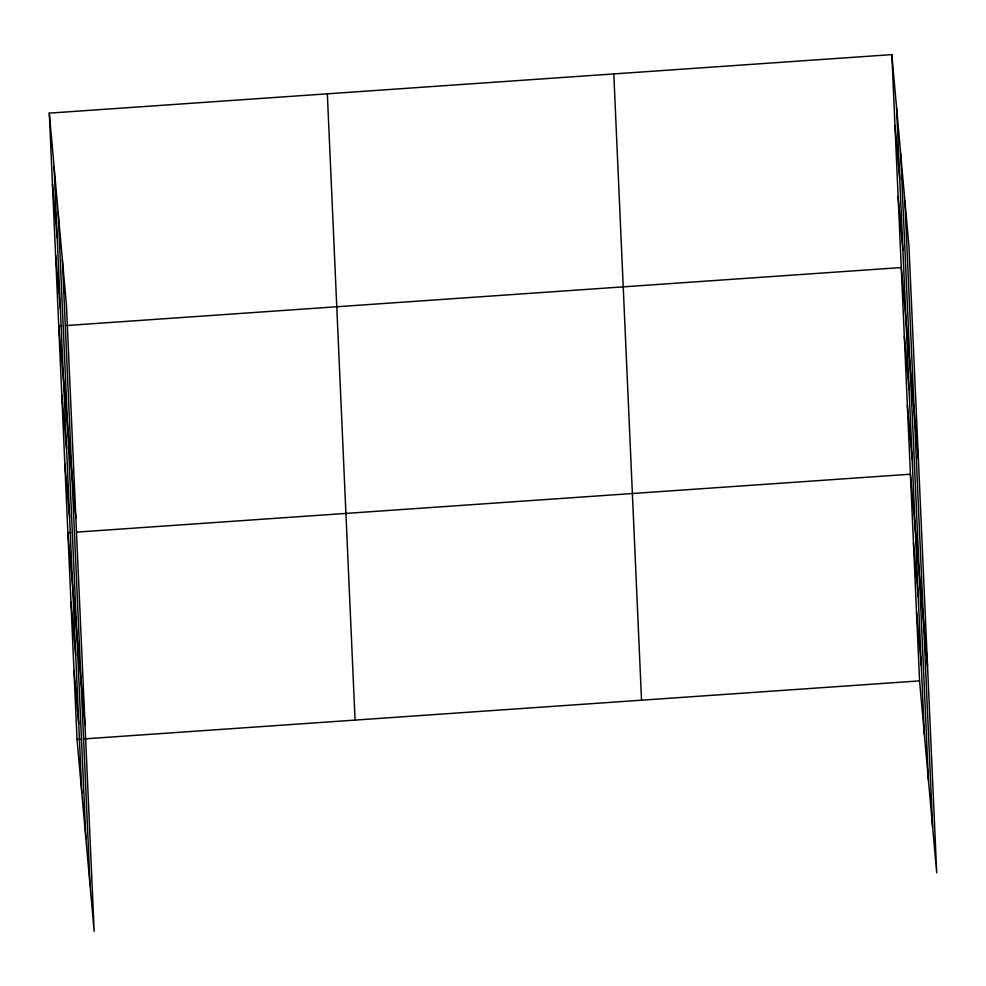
<?xml version="1.0" encoding="UTF-8"?>
<svg xmlns="http://www.w3.org/2000/svg" width="986" height="986" viewBox="0 0 986 986"><rect width="100%" height="100%" fill="white"/><g stroke="black" fill="none" stroke-linecap="round" stroke-linejoin="round"><path stroke-width="1.48" d="M49.3 113.131L66.432 305.118L94.163 931.388L77.031 739.401L49.3 113.131L891.837 54.612L908.969 246.599L936.7 872.869L919.568 680.882L891.837 54.612M61.785 325.861L58.729 326.07L75.86 518.044M66.37 325.54L901.266 267.551L918.397 459.525M70.93 532.526L67.874 532.736L85.018 724.722M77.044 532.095L910.411 474.217L927.555 666.191M77.031 739.401L80.088 739.192M84.673 738.871L919.568 680.882M894.98 125.592L899.75 179.095M898.123 196.571L902.893 250.074M904.31 336.436L909.092 389.938M907.366 405.32L912.136 458.835M913.467 543.101L918.237 596.616M916.512 611.998L921.294 665.501M52.443 184.111L57.213 237.626M55.586 255.091L60.356 308.593M61.773 394.955L66.555 448.47M64.829 463.851L69.599 517.354M70.93 601.62L75.7 655.135M73.975 670.517L78.757 724.02M904.889 200.897L932.62 827.168M900.686 153.816L928.418 780.086M896.607 108.127L924.338 734.385M613.797 73.925L641.529 700.196M327.34 93.818L355.071 720.088M62.352 259.417L90.083 885.687M58.149 212.335L85.881 838.605M54.07 166.646L81.801 792.917"/></g></svg>
